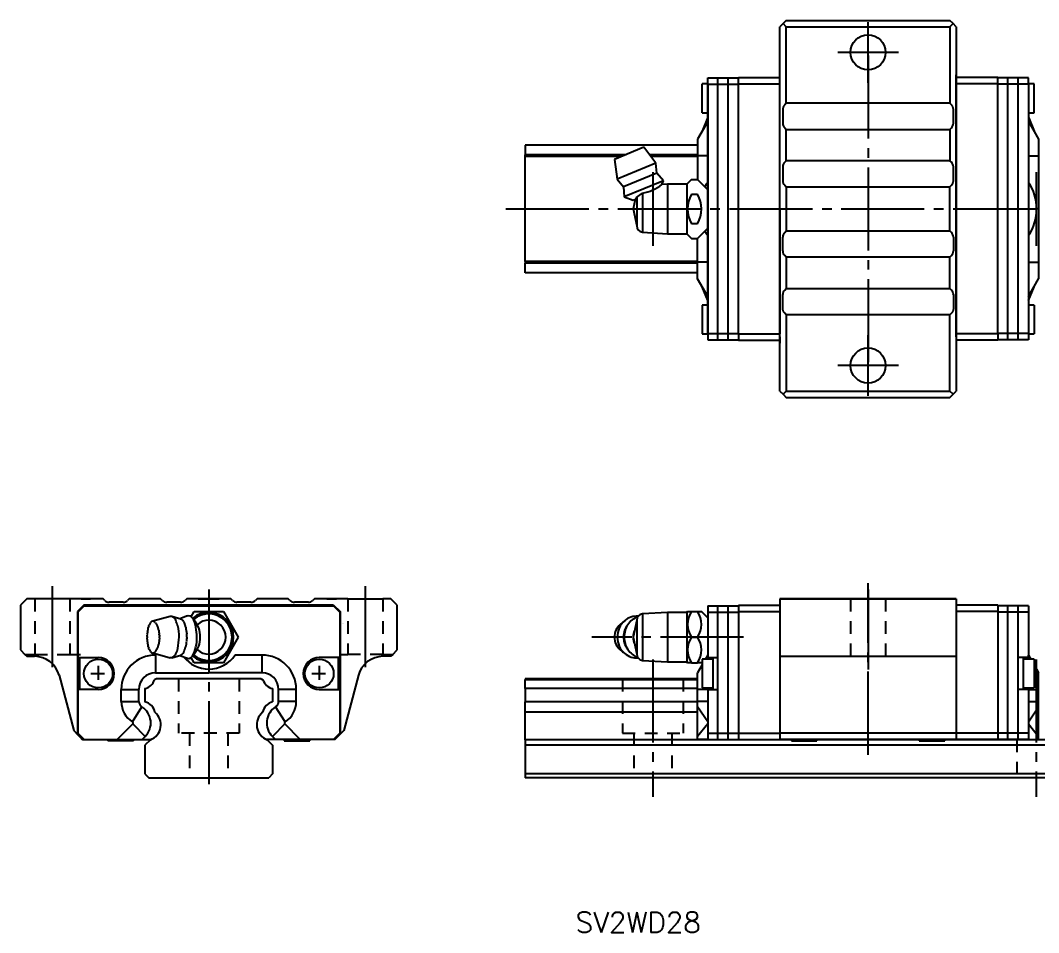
# Model space of a CAD drawing. Extents: x -31 to 271, y 684 to 827.
# Drawn here: x -31.3 to 128.1, y 684.3 to 827 of the extents above; entities that cross this region are included whole.
import ezdxf

# ---------------------------------------------------------------- set-up
doc = ezdxf.new("R2010")
doc.units = 0
doc.linetypes.add('CENTER', pattern=[17.5, 13, -1.5, 1.5, -1.5])
doc.linetypes.add('DASHED', pattern=[3.5, 2, -1.5])
doc.layers.get('0').update_dxf_attribs({"linetype": 'CONTINUOUS'})
doc.layers.add('CENTER', color=1, linetype='CENTER')
doc.styles.get("Standard").update_dxf_attribs({"font": 'txt.shx', "bigfont": '@extfont2.shx'})

msp = doc.modelspace()

# ---------------------------------------------------------------- linework, layer by layer
at = {"color": 7, "linetype": 'CONTINUOUS'}
for p, q in [((88.12, 826.52), (87.62, 826.02)), ((87.62, 769.02), (87.62, 826.02)), ((88.62, 827.02), (88.12, 826.52)), ((88.62, 826.02), (88.12, 826.52)), ((88.62, 827.02), (114.22, 827.02)), ((88.62, 814.07), (88.62, 826.02)), ((88.62, 826.02), (114.22, 826.02)), ((114.72, 826.52), (114.22, 827.02)), ((114.72, 826.52), (114.22, 826.02)), ((114.22, 826.02), (114.22, 814.07)), ((115.22, 826.02), (114.72, 826.52)), ((115.22, 826.02), (115.22, 769.02)), ((76.32, 818.02), (81.12, 818.02)), ((76.32, 817.02), (76.32, 818.02)), ((76.32, 817.02), (76.32, 818.02)), ((76.32, 818.02), (81.12, 818.02)), ((77.92, 777.02), (77.92, 818.02)), ((79.52, 777.02), (79.52, 818.02)), ((81.12, 818.07), (87.62, 818.07)), ((81.12, 817.07), (81.12, 818.07)), ((87.62, 817.52), (87.62, 818.52)), ((87.62, 817.07), (87.62, 818.12)), ((115.22, 817.52), (115.22, 818.52)), ((115.22, 818.12), (115.22, 817.07)), ((121.72, 818.07), (115.22, 818.07)), ((121.72, 817.07), (121.72, 818.07)), ((126.52, 818.02), (121.72, 818.02)), ((123.32, 777.02), (123.32, 818.02)), ((124.92, 777.02), (124.92, 818.02)), ((126.52, 817.02), (126.52, 818.02)), ((75.42, 812.57), (75.42, 817.07)), ((76.32, 817.07), (75.42, 817.07)), ((76.32, 797.52), (76.32, 817.02)), ((76.32, 817.02), (76.32, 797.52)), ((76.32, 817.02), (81.12, 817.02)), ((76.32, 817.02), (81.12, 817.02)), ((81.12, 777.97), (81.12, 817.07)), ((81.12, 817.07), (87.62, 817.07)), ((87.62, 777.52), (87.62, 817.52)), ((87.62, 797.52), (87.62, 817.07)), ((87.62, 797.52), (87.62, 817.07)), ((115.22, 777.52), (115.22, 817.52)), ((121.72, 817.07), (115.22, 817.07)), ((115.22, 797.52), (115.22, 817.07)), ((115.22, 817.07), (115.22, 797.52)), ((121.72, 777.97), (121.72, 817.07)), ((126.52, 817.02), (121.72, 817.02)), ((127.42, 817.07), (126.52, 817.07)), ((126.52, 817.02), (126.52, 778.02)), ((127.42, 812.57), (127.42, 817.07)), ((88.08, 813.21), (88.07, 813.16)), ((88.07, 813.16), (88.07, 813.11)), ((88.07, 813.11), (88.07, 810.94)), ((88.09, 813.31), (88.08, 813.26)), ((88.08, 813.26), (88.08, 813.21)), ((88.1, 813.35), (88.09, 813.31)), ((88.11, 813.4), (88.1, 813.35)), ((88.13, 813.45), (88.11, 813.4)), ((88.15, 813.49), (88.13, 813.45)), ((88.17, 813.54), (88.15, 813.49)), ((88.19, 813.58), (88.17, 813.54)), ((88.21, 813.62), (88.19, 813.58)), ((88.24, 813.67), (88.21, 813.62)), ((88.27, 813.71), (88.24, 813.67)), ((88.3, 813.74), (88.27, 813.71)), ((88.33, 813.78), (88.3, 813.74)), ((88.36, 813.82), (88.33, 813.78)), ((88.62, 814.07), (88.36, 813.82)), ((114.22, 814.07), (88.62, 814.07)), ((114.48, 813.82), (114.22, 814.07)), ((114.51, 813.78), (114.48, 813.82)), ((114.54, 813.74), (114.51, 813.78)), ((114.57, 813.71), (114.54, 813.74)), ((114.6, 813.67), (114.57, 813.71)), ((114.63, 813.62), (114.6, 813.67)), ((114.65, 813.58), (114.63, 813.62)), ((114.67, 813.54), (114.65, 813.58)), ((114.69, 813.49), (114.67, 813.54)), ((114.71, 813.45), (114.69, 813.49)), ((114.73, 813.4), (114.71, 813.45)), ((114.74, 813.35), (114.73, 813.4)), ((114.75, 813.31), (114.74, 813.35)), ((114.76, 813.26), (114.75, 813.31)), ((114.77, 813.21), (114.76, 813.26)), ((114.77, 813.16), (114.77, 813.21)), ((114.77, 813.11), (114.77, 813.16)), ((114.77, 810.94), (114.77, 813.11)), ((75.42, 812.57), (76.32, 812.57)), ((76.32, 811.86), (75.44, 809.7)), ((76.32, 811.86), (75.44, 809.7)), ((126.52, 812.57), (127.42, 812.57)), ((126.52, 811.86), (127.4, 809.7)), ((76.32, 811.22), (74.72, 808.45)), ((76.32, 811.22), (74.72, 808.45)), ((88.36, 810.23), (88.62, 809.97)), ((88.62, 809.97), (114.22, 809.97)), ((88.62, 805.07), (88.62, 809.97)), ((114.22, 809.97), (114.48, 810.23)), ((114.22, 809.97), (114.22, 805.07)), ((126.52, 811.22), (128.12, 808.45)), ((74.72, 808.45), (74.72, 805.85)), ((74.72, 808.45), (74.72, 802.12)), ((128.12, 808.45), (128.12, 786.59)), ((74.72, 807.52), (47.72, 807.52)), ((47.72, 807.52), (47.72, 806.01)), ((66.33, 807.17), (61.71, 805.25)), ((68.18, 804.69), (66.33, 807.17)), ((63.54, 806.01), (47.72, 806.01)), ((47.72, 805.72), (47.72, 806.01)), ((47.72, 789.32), (47.72, 805.72)), ((62.85, 805.72), (47.72, 805.72)), ((61.71, 805.25), (62.16, 802.19)), ((74.72, 806.01), (67.2, 806.01)), ((74.72, 805.72), (67.41, 805.72)), ((74.72, 805.85), (74.72, 802.12)), ((76.32, 805.85), (74.72, 805.85)), ((76.32, 805.85), (74.72, 805.85)), ((88.62, 805.07), (88.36, 804.82)), ((114.22, 805.07), (88.62, 805.07)), ((114.48, 804.82), (114.22, 805.07)), ((126.52, 805.85), (128.12, 805.85)), ((68.18, 804.69), (62.16, 802.19)), ((68.36, 803.14), (68.18, 804.69)), ((88.07, 804.11), (88.07, 801.94)), ((114.77, 801.94), (114.77, 804.11)), ((62.16, 802.19), (63.13, 800.97)), ((68.36, 803.14), (63.13, 800.97)), ((69.41, 801.94), (63.23, 799.39)), ((69.41, 801.94), (68.36, 803.14)), ((69.13, 801.35), (69.41, 801.94)), ((73.76, 802.14), (73.02, 801.4)), ((73.76, 802.14), (74.7, 802.14)), ((76.32, 800.52), (74.7, 802.14)), ((63.13, 800.97), (63.23, 799.39)), ((70.02, 801.4), (69.13, 801.35)), ((69.13, 801.35), (69.13, 801.35)), ((69.13, 801.35), (69.13, 801.35)), ((70.02, 801.4), (70.02, 793.65)), ((73.02, 801.4), (70.02, 801.4)), ((73.02, 801.4), (73.02, 793.65)), ((88.36, 801.23), (88.62, 800.97)), ((88.62, 800.97), (114.22, 800.97)), ((88.62, 800.97), (88.62, 794.07)), ((114.22, 800.97), (114.48, 801.23)), ((114.22, 794.07), (114.22, 800.97)), ((63.23, 799.39), (64.62, 798.88)), ((64.62, 798.88), (65.1, 799.08)), ((64.96, 799.02), (64.62, 797.52)), ((65.1, 799.08), (65.22, 799.34)), ((65.22, 799.34), (66.1, 799.98)), ((65.22, 799.34), (65.22, 794.87)), ((66.1, 799.98), (66.1, 793.88)), ((73.76, 799.83), (74.7, 799.83)), ((88.62, 799.17), (88.62, 795.87)), ((114.22, 795.87), (114.22, 799.17)), ((64.62, 797.52), (65.22, 794.87)), ((76.32, 778.02), (76.32, 797.52)), ((76.32, 797.52), (76.32, 778.02)), ((76.32, 797.52), (76.32, 778.02)), ((87.62, 797.52), (87.62, 777.97)), ((87.62, 777.97), (87.62, 797.52)), ((115.22, 797.52), (115.22, 777.97)), ((115.22, 797.52), (115.22, 777.97)), ((128.12, 797.52), (127.79, 797.52)), ((73.76, 795.22), (74.7, 795.22)), ((74.7, 792.91), (76.32, 794.52)), ((88.36, 793.82), (88.62, 794.07)), ((88.62, 794.07), (114.22, 794.07)), ((114.22, 794.07), (114.48, 793.82)), ((66.1, 793.88), (70.02, 793.65)), ((70.02, 793.65), (73.02, 793.65)), ((73.02, 793.65), (73.76, 792.91)), ((73.76, 792.91), (74.7, 792.91)), ((74.72, 789.19), (74.72, 792.92)), ((74.72, 789.19), (74.72, 792.92)), ((74.72, 786.59), (74.72, 792.92)), ((88.07, 790.94), (88.07, 793.11)), ((114.77, 793.11), (114.77, 790.94)), ((74.72, 789.32), (47.72, 789.32)), ((47.72, 789.32), (47.72, 789.04)), ((74.72, 786.59), (74.72, 789.19)), ((76.32, 789.19), (74.72, 789.19)), ((74.72, 786.59), (74.72, 789.19)), ((76.32, 789.19), (74.72, 789.19)), ((76.32, 789.19), (74.72, 789.19)), ((88.62, 789.97), (88.36, 790.23)), ((114.22, 789.97), (88.62, 789.97)), ((88.62, 789.97), (88.62, 785.07)), ((114.48, 790.23), (114.22, 789.97)), ((114.22, 785.07), (114.22, 789.97)), ((126.52, 789.19), (128.12, 789.19)), ((74.72, 789.04), (47.72, 789.04)), ((47.72, 787.52), (47.72, 789.04)), ((74.72, 787.52), (47.72, 787.52)), ((76.32, 783.82), (74.72, 786.59)), ((76.32, 783.82), (74.72, 786.59)), ((76.32, 783.82), (74.72, 786.59)), ((126.52, 783.82), (128.12, 786.59)), ((76.32, 783.19), (75.44, 785.35)), ((76.32, 783.19), (75.44, 785.35)), ((76.32, 783.19), (75.44, 785.35)), ((88.36, 784.82), (88.62, 785.07)), ((88.62, 785.07), (114.22, 785.07)), ((114.22, 785.07), (114.48, 784.82)), ((126.52, 783.19), (127.4, 785.35)), ((88.07, 781.94), (88.07, 784.11)), ((114.77, 784.11), (114.77, 781.94)), ((76.32, 782.47), (75.42, 782.47)), ((75.42, 782.47), (75.42, 777.97)), ((88.07, 781.89), (88.07, 781.94)), ((88.08, 781.84), (88.07, 781.89)), ((88.08, 781.79), (88.08, 781.84)), ((88.09, 781.74), (88.08, 781.79)), ((88.1, 781.7), (88.09, 781.74)), ((88.11, 781.65), (88.1, 781.7)), ((88.13, 781.6), (88.11, 781.65)), ((88.15, 781.56), (88.13, 781.6)), ((88.17, 781.51), (88.15, 781.56)), ((88.19, 781.47), (88.17, 781.51)), ((88.21, 781.42), (88.19, 781.47)), ((88.24, 781.38), (88.21, 781.42)), ((88.27, 781.34), (88.24, 781.38)), ((88.3, 781.3), (88.27, 781.34)), ((88.33, 781.27), (88.3, 781.3)), ((88.36, 781.23), (88.33, 781.27)), ((88.62, 780.97), (88.36, 781.23)), ((114.48, 781.23), (114.22, 780.97)), ((114.51, 781.27), (114.48, 781.23)), ((114.54, 781.3), (114.51, 781.27)), ((114.57, 781.34), (114.54, 781.3)), ((114.6, 781.38), (114.57, 781.34)), ((114.63, 781.42), (114.6, 781.38)), ((114.65, 781.47), (114.63, 781.42)), ((114.67, 781.51), (114.65, 781.47)), ((114.69, 781.56), (114.67, 781.51)), ((114.71, 781.6), (114.69, 781.56)), ((114.73, 781.65), (114.71, 781.6)), ((114.74, 781.7), (114.73, 781.65)), ((114.75, 781.74), (114.74, 781.7)), ((114.76, 781.79), (114.75, 781.74)), ((114.77, 781.84), (114.76, 781.79)), ((114.77, 781.94), (114.77, 781.89)), ((114.77, 781.89), (114.77, 781.84)), ((127.42, 782.47), (126.52, 782.47)), ((127.42, 782.47), (127.42, 777.97)), ((114.22, 780.97), (88.62, 780.97)), ((88.62, 780.97), (88.62, 769.02)), ((114.22, 769.02), (114.22, 780.97)), ((75.42, 777.97), (76.32, 777.97)), ((76.32, 778.02), (76.32, 777.02)), ((76.32, 778.02), (76.32, 777.02)), ((76.32, 778.02), (76.32, 777.02)), ((76.32, 778.02), (81.12, 778.02)), ((76.32, 778.02), (81.12, 778.02)), ((76.32, 778.02), (81.12, 778.02)), ((81.12, 777.97), (87.62, 777.97)), ((81.12, 777.97), (81.12, 776.97)), ((87.62, 776.92), (87.62, 777.97)), ((121.72, 777.97), (115.22, 777.97)), ((115.22, 777.97), (115.22, 776.92)), ((126.52, 778.02), (121.72, 778.02)), ((121.72, 777.97), (121.72, 776.97)), ((126.52, 778.02), (126.52, 777.02)), ((126.52, 777.97), (127.42, 777.97)), ((76.32, 777.02), (81.12, 777.02)), ((76.32, 777.02), (81.12, 777.02)), ((76.32, 777.02), (81.12, 777.02)), ((81.12, 776.97), (87.62, 776.97)), ((87.62, 777.52), (87.62, 776.52)), ((115.22, 777.52), (115.22, 776.52)), ((121.72, 776.97), (115.22, 776.97)), ((126.52, 777.02), (121.72, 777.02)), ((87.62, 769.02), (88.12, 768.52)), ((88.62, 769.02), (88.12, 768.52)), ((88.12, 768.52), (88.62, 768.02)), ((88.62, 769.02), (114.22, 769.02)), ((114.72, 768.52), (114.22, 769.02)), ((114.22, 768.02), (114.72, 768.52)), ((114.72, 768.52), (115.22, 769.02)), ((88.62, 768.02), (114.22, 768.02)), ((-30.3, 736.52), (-31.3, 735.52)), ((-29.05, 736.52), (-30.3, 736.52)), ((-23.55, 736.52), (-29.05, 736.52)), ((-18.35, 736.52), (-23.55, 736.52)), ((-21.8, 736.52), (-20.3, 736.52)), ((-18.09, 736.27), (-18.35, 736.52)), ((-14.25, 736.52), (-14.51, 736.27)), ((-9.35, 736.52), (-14.25, 736.52)), ((-9.09, 736.27), (-9.35, 736.52)), ((-5.25, 736.52), (-5.51, 736.27)), ((1.65, 736.52), (-5.25, 736.52)), ((-0.15, 736.52), (-3.45, 736.52)), ((-3.45, 736.52), (-0.15, 736.52)), ((1.91, 736.27), (1.65, 736.52)), ((5.75, 736.52), (5.49, 736.27)), ((10.65, 736.52), (5.75, 736.52)), ((10.91, 736.27), (10.65, 736.52)), ((14.75, 736.52), (14.49, 736.27)), ((19.95, 736.52), (14.75, 736.52)), ((16.7, 736.52), (18.2, 736.52)), ((19.95, 736.52), (25.45, 736.52)), ((26.7, 736.52), (25.45, 736.52)), ((27.7, 735.52), (26.7, 736.52)), ((115.22, 736.52), (87.62, 736.52)), ((87.62, 736.52), (87.62, 735.52)), ((87.62, 736.52), (115.22, 736.52)), ((115.22, 736.52), (115.22, 735.52)), ((-31.3, 735.52), (-31.3, 728.52)), ((-21.35, 735.52), (-22.35, 734.52)), ((-21.3, 735.42), (-22.3, 734.42)), ((-21.3, 735.42), (-22.3, 734.42)), ((17.75, 735.52), (-21.35, 735.52)), ((-21.3, 735.42), (-1.8, 735.42)), ((-1.8, 735.42), (-21.3, 735.42)), ((-15.21, 735.97), (-17.39, 735.97)), ((-6.21, 735.97), (-8.39, 735.97)), ((-1.8, 735.42), (17.7, 735.42)), ((-1.8, 735.42), (17.7, 735.42)), ((17.7, 735.42), (-1.8, 735.42)), ((4.79, 735.97), (2.61, 735.97)), ((13.79, 735.97), (11.61, 735.97)), ((17.7, 735.42), (18.7, 734.42)), ((17.7, 735.42), (18.7, 734.42)), ((17.7, 735.42), (18.7, 734.42)), ((17.75, 735.52), (18.75, 734.52)), ((27.7, 728.52), (27.7, 735.52)), ((76.32, 735.42), (76.32, 734.42)), ((76.32, 735.42), (81.12, 735.42)), ((76.32, 735.42), (76.32, 734.42)), ((76.32, 735.42), (81.12, 735.42)), ((76.32, 735.42), (76.32, 734.42)), ((76.32, 735.42), (81.12, 735.42)), ((77.92, 714.52), (77.92, 735.42)), ((79.52, 714.52), (79.52, 735.42)), ((81.12, 735.52), (87.62, 735.52)), ((81.12, 735.52), (81.12, 734.52)), ((87.62, 735.52), (87.62, 729.02)), ((121.72, 735.52), (115.22, 735.52)), ((115.22, 735.52), (115.22, 729.02)), ((121.72, 735.52), (121.72, 734.52)), ((126.52, 735.42), (121.72, 735.42)), ((123.32, 714.52), (123.32, 735.42)), ((124.92, 714.52), (124.92, 735.42)), ((126.52, 735.42), (126.52, 734.42)), ((-22.35, 734.52), (-22.35, 715.52)), ((-22.3, 734.42), (-22.3, 727.32)), ((-22.3, 734.42), (-22.3, 727.32)), ((-7.84, 733.77), (-10.58, 733.01)), ((-7.57, 733.76), (-7.84, 733.77)), ((-6.2, 733.34), (-7.57, 733.76)), ((-5.12, 733.83), (-6.34, 733.38)), ((-4.57, 733.72), (-4.11, 734.52)), ((-3.94, 732.95), (-4.36, 733.5)), ((-4.11, 734.52), (0.51, 734.52)), ((0.51, 734.52), (2.82, 730.52)), ((18.7, 734.42), (18.7, 727.32)), ((18.7, 734.42), (18.7, 727.32)), ((18.7, 734.42), (18.7, 727.32)), ((18.75, 734.52), (18.75, 715.52)), ((70.02, 734.4), (66.1, 734.17)), ((66.1, 734.17), (66.1, 726.88)), ((73.02, 734.4), (70.02, 734.4)), ((70.02, 734.4), (70.02, 726.65)), ((73.15, 734.52), (73.02, 734.4)), ((73.02, 734.4), (73.02, 726.65)), ((73.15, 734.52), (73.76, 734.52)), ((73.76, 734.52), (74.7, 734.52)), ((74.7, 734.52), (75.32, 734.52)), ((76.32, 733.52), (75.32, 734.52)), ((76.32, 734.42), (81.12, 734.42)), ((76.32, 734.42), (76.32, 727.32)), ((76.32, 734.42), (76.32, 727.32)), ((76.32, 734.42), (81.12, 734.42)), ((76.32, 734.42), (76.32, 727.32)), ((76.32, 734.42), (81.12, 734.42)), ((81.12, 734.52), (87.62, 734.52)), ((81.12, 734.52), (81.12, 715.52)), ((121.72, 734.52), (115.22, 734.52)), ((121.72, 734.52), (121.72, 715.52)), ((126.52, 734.42), (121.72, 734.42)), ((126.52, 734.42), (126.52, 727.32)), ((-3.61, 732.46), (-3.94, 732.95)), ((-3.35, 731.96), (-3.61, 732.46)), ((63.33, 733.1), (62.61, 732.5)), ((65.22, 733.17), (64.62, 730.52)), ((65.22, 733.17), (65.22, 727.87)), ((2.82, 730.52), (0.51, 726.52)), ((64.62, 730.52), (65.22, 727.87)), ((73.76, 730.52), (74.7, 730.52)), ((-3.94, 728.1), (-3.61, 728.59)), ((-3.61, 728.59), (-3.35, 729.09)), ((87.62, 729.02), (87.62, 715.52)), ((115.22, 729.02), (115.22, 715.52)), ((-31.3, 728.52), (-30.6, 727.82)), ((-30.6, 727.82), (-30.3, 727.52)), ((-30.6, 727.82), (-29.05, 727.82)), ((-30.3, 727.52), (-29.1, 727.52)), ((-23.55, 727.82), (-21.9, 727.82)), ((-22.3, 727.32), (-19.1, 727.32)), ((-22.3, 727.32), (-19.1, 727.32)), ((-22.05, 727.32), (-22.05, 722.32)), ((-22.05, 727.32), (-22.05, 722.32)), ((-10.58, 728.04), (-7.84, 727.28)), ((-10.13, 727.72), (-10.13, 724.95)), ((-10.13, 727.72), (-10.13, 724.95)), ((-7.57, 727.29), (-7.84, 727.28)), ((-7.57, 727.29), (-6.2, 727.71)), ((-6.34, 727.67), (-5.12, 727.22)), ((-4.11, 726.52), (-4.57, 727.33)), ((-4.36, 727.54), (-3.94, 728.1)), ((6.53, 727.72), (2.34, 727.72)), ((6.53, 727.72), (2.34, 727.72)), ((6.53, 727.72), (2.34, 727.72)), ((6.53, 727.72), (6.53, 724.95)), ((6.53, 727.72), (6.53, 724.95)), ((6.53, 727.72), (6.53, 724.95)), ((18.7, 727.32), (15.5, 727.32)), ((18.7, 727.32), (15.5, 727.32)), ((18.7, 727.32), (15.5, 727.32)), ((18.45, 727.32), (18.45, 722.32)), ((18.45, 727.32), (18.45, 722.32)), ((18.75, 727.82), (19.95, 727.82)), ((25.45, 727.82), (27, 727.82)), ((26.7, 727.52), (25.5, 727.52)), ((27, 727.82), (26.7, 727.52)), ((27, 727.82), (27.7, 728.52)), ((75.42, 727.07), (75.42, 722.57)), ((77.12, 727.07), (75.42, 727.07)), ((75.87, 727.07), (76.05, 727.25)), ((76.32, 727.72), (75.95, 727.07)), ((76.32, 727.72), (75.95, 727.07)), ((76.32, 727.72), (75.95, 727.07)), ((76.32, 727.07), (76.32, 727.32)), ((76.32, 727.32), (77.92, 727.32)), ((76.32, 727.07), (76.32, 727.32)), ((76.32, 727.32), (77.92, 727.32)), ((76.32, 727.07), (76.32, 727.32)), ((76.32, 727.32), (77.92, 727.32)), ((77.12, 727.32), (77.12, 722.32)), ((77.12, 727.32), (77.12, 722.32)), ((87.62, 727.52), (115.22, 727.52)), ((126.52, 727.32), (124.92, 727.32)), ((125.72, 727.32), (125.72, 722.32)), ((127.42, 727.07), (125.72, 727.07)), ((126.52, 727.72), (126.9, 727.07)), ((126.52, 727.07), (126.52, 727.32)), ((127.42, 727.07), (127.42, 722.57)), ((-19.1, 726.02), (-19.1, 723.82)), ((0.51, 726.52), (-4.11, 726.52)), ((15.5, 726.02), (15.5, 723.82)), ((66.1, 726.88), (70.02, 726.65)), ((70.02, 726.65), (73.02, 726.65)), ((73.02, 726.65), (73.15, 726.52)), ((73.76, 726.52), (73.15, 726.52)), ((73.76, 726.52), (74.7, 726.52)), ((75.32, 726.52), (74.7, 726.52)), ((75.42, 726.17), (74.72, 724.95)), ((75.42, 726.17), (74.72, 724.95)), ((75.42, 726.17), (74.72, 724.95)), ((75.32, 726.52), (75.42, 726.62)), ((127.42, 726.17), (128.12, 724.95)), ((-25.24, 724.56), (-22.92, 715.89)), ((-20.25, 724.82), (-18.15, 724.82)), ((-10, 724.02), (-10.28, 723.86)), ((-10.13, 724.95), (-1.8, 724.95)), ((-10.13, 724.95), (-1.8, 724.95)), ((6.4, 724.02), (-10, 724.02)), ((6.53, 724.95), (-1.8, 724.95)), ((6.53, 724.95), (-1.8, 724.95)), ((6.53, 724.95), (-1.8, 724.95)), ((6.4, 724.02), (6.68, 723.86)), ((14.35, 724.82), (16.45, 724.82)), ((21.64, 724.56), (19.32, 715.89)), ((74.72, 724.02), (47.72, 724.02)), ((47.72, 724.02), (47.72, 723.86)), ((74.72, 723.86), (47.72, 723.86)), ((47.72, 722.46), (47.72, 723.86)), ((74.72, 722.35), (74.72, 724.95)), ((74.72, 722.35), (74.72, 724.95)), ((74.72, 722.35), (74.72, 724.95)), ((128.12, 722.35), (128.12, 724.95)), ((-22.3, 722.32), (-22.3, 715.52)), ((-22.3, 722.32), (-22.3, 715.52)), ((-19.1, 722.32), (-22.3, 722.32)), ((-19.1, 722.32), (-22.3, 722.32)), ((-15.5, 722.35), (-12.73, 722.35)), ((-15.5, 722.35), (-12.73, 722.35)), ((-15.5, 720.44), (-15.5, 722.35)), ((-15.5, 720.44), (-15.5, 722.35)), ((-12.73, 720.44), (-12.73, 722.35)), ((-12.73, 720.44), (-12.73, 722.35)), ((-11.8, 722.46), (-11.8, 720.39)), ((8.2, 722.46), (8.2, 720.39)), ((11.9, 722.35), (9.13, 722.35)), ((11.9, 722.35), (9.13, 722.35)), ((11.9, 722.35), (9.13, 722.35)), ((9.13, 720.44), (9.13, 722.35)), ((9.13, 720.44), (9.13, 722.35)), ((9.13, 720.44), (9.13, 722.35)), ((11.9, 720.44), (11.9, 722.35)), ((11.9, 720.44), (11.9, 722.35)), ((11.9, 720.44), (11.9, 722.35)), ((15.5, 722.32), (18.7, 722.32)), ((15.5, 722.32), (18.7, 722.32)), ((15.5, 722.32), (18.7, 722.32)), ((18.7, 722.32), (18.7, 715.52)), ((18.7, 722.32), (18.7, 715.52)), ((18.7, 722.32), (18.7, 715.52)), ((74.72, 722.46), (47.72, 722.46)), ((47.72, 722.46), (47.72, 720.39)), ((74.72, 720.44), (74.72, 722.35)), ((76.32, 722.35), (74.72, 722.35)), ((74.72, 720.44), (74.72, 722.35)), ((76.32, 722.35), (74.72, 722.35)), ((74.72, 720.44), (74.72, 722.35)), ((76.32, 722.35), (74.72, 722.35)), ((75.42, 722.57), (77.12, 722.57)), ((76.32, 722.32), (76.32, 722.57)), ((76.32, 722.32), (76.32, 722.57)), ((76.32, 722.32), (76.32, 722.57)), ((76.32, 722.32), (76.32, 715.52)), ((76.32, 722.32), (77.92, 722.32)), ((76.32, 722.32), (76.32, 715.52)), ((76.32, 722.32), (77.92, 722.32)), ((76.32, 722.32), (77.92, 722.32)), ((76.32, 722.32), (76.32, 715.52)), ((126.52, 722.32), (124.92, 722.32)), ((125.72, 722.57), (127.42, 722.57)), ((126.52, 722.32), (126.52, 722.57)), ((126.52, 722.35), (128.12, 722.35)), ((126.52, 722.32), (126.52, 715.52)), ((128.12, 720.44), (128.12, 722.35)), ((-15.5, 720.44), (-12.73, 720.44)), ((-15.5, 720.44), (-12.73, 720.44)), ((-13.75, 717.26), (-12.26, 719.6)), ((-13.75, 717.26), (-12.26, 719.6)), ((10.15, 717.26), (8.67, 719.6)), ((10.15, 717.26), (8.67, 719.6)), ((10.15, 717.26), (8.67, 719.6)), ((11.9, 720.44), (9.13, 720.44)), ((11.9, 720.44), (9.13, 720.44)), ((11.9, 720.44), (9.13, 720.44)), ((74.72, 720.39), (47.72, 720.39)), ((47.72, 718.77), (47.72, 720.39)), ((76.32, 720.44), (74.72, 720.44)), ((74.72, 719.6), (74.72, 720.44)), ((76.32, 720.44), (74.72, 720.44)), ((74.72, 719.6), (74.72, 720.44)), ((76.32, 720.44), (74.72, 720.44)), ((74.72, 719.6), (74.72, 720.44)), ((74.72, 714.99), (74.72, 719.6)), ((76.32, 717.26), (74.72, 719.6)), ((74.72, 714.99), (74.72, 719.6)), ((76.32, 717.26), (74.72, 719.6)), ((74.72, 714.99), (74.72, 719.6)), ((76.32, 717.26), (74.72, 719.6)), ((126.52, 720.44), (128.12, 720.44)), ((126.52, 717.26), (128.12, 719.6)), ((128.12, 719.6), (128.12, 720.44)), ((128.12, 714.99), (128.12, 719.6)), ((74.72, 718.77), (47.72, 718.77)), ((47.72, 714.47), (47.72, 718.77)), ((-22.92, 715.89), (-21.9, 714.87)), ((-16.13, 714.52), (-13.71, 716.95)), ((-16.13, 714.52), (-13.71, 716.95)), ((-13.71, 716.95), (-11.75, 714.99)), ((-13.71, 716.95), (-11.75, 714.99)), ((10.11, 716.95), (8.15, 714.99)), ((10.11, 716.95), (8.15, 714.99)), ((10.11, 716.95), (8.15, 714.99)), ((12.53, 714.52), (10.11, 716.95)), ((12.53, 714.52), (10.11, 716.95)), ((12.53, 714.52), (10.11, 716.95)), ((19.32, 715.89), (18.3, 714.87)), ((76.32, 716.95), (74.72, 714.99)), ((76.32, 716.95), (74.72, 714.99)), ((76.32, 716.95), (74.72, 714.99)), ((126.52, 716.95), (128.12, 714.99)), ((-22.55, 715.52), (-21.55, 714.52)), ((-21.55, 714.52), (-22.55, 715.52)), ((-22.35, 715.52), (-21.35, 714.52)), ((-22.3, 715.52), (-21.3, 714.52)), ((-22.3, 715.52), (-21.3, 714.52)), ((-21.9, 714.87), (-21.55, 714.52)), ((-21.55, 714.52), (-21.35, 714.52)), ((-21.35, 714.52), (-21.3, 714.52)), ((-21.3, 714.52), (-16.13, 714.52)), ((-21.3, 714.52), (-16.13, 714.52)), ((-17.6, 714.52), (-17.6, 714.32)), ((-13.6, 714.32), (-17.6, 714.32)), ((-16.13, 714.52), (-12.21, 714.52)), ((-16.13, 714.52), (-12.21, 714.52)), ((-13.6, 714.32), (-13.6, 714.52)), ((-12.21, 714.52), (-11.75, 714.99)), ((-12.21, 714.52), (-11.75, 714.99)), ((-12.21, 714.52), (-10.82, 714.52)), ((-12.21, 714.52), (-10.82, 714.52)), ((-10.95, 714.47), (-11.8, 713.62)), ((8.62, 714.52), (7.22, 714.52)), ((8.62, 714.52), (7.22, 714.52)), ((8.62, 714.52), (7.22, 714.52)), ((7.35, 714.47), (8.2, 713.62)), ((8.62, 714.52), (8.15, 714.99)), ((8.62, 714.52), (8.15, 714.99)), ((8.62, 714.52), (8.15, 714.99)), ((12.53, 714.52), (8.62, 714.52)), ((12.53, 714.52), (8.62, 714.52)), ((12.53, 714.52), (8.62, 714.52)), ((10, 714.52), (10, 714.32)), ((10, 714.32), (14, 714.32)), ((17.7, 714.52), (12.53, 714.52)), ((17.7, 714.52), (12.53, 714.52)), ((17.7, 714.52), (12.53, 714.52)), ((14, 714.32), (14, 714.52)), ((18.7, 715.52), (17.7, 714.52)), ((18.7, 715.52), (17.7, 714.52)), ((18.7, 715.52), (17.7, 714.52)), ((17.75, 714.52), (17.7, 714.52)), ((18.75, 715.52), (17.75, 714.52)), ((17.95, 714.52), (17.75, 714.52)), ((18.95, 715.52), (17.95, 714.52)), ((18.95, 715.52), (17.95, 714.52)), ((17.95, 714.52), (18.3, 714.87)), ((267.72, 714.47), (47.72, 714.47)), ((47.72, 714.47), (47.72, 713.62)), ((89.42, 714.47), (73.42, 714.47)), ((74.72, 714.52), (74.72, 714.99)), ((74.72, 714.52), (74.72, 714.99)), ((74.72, 714.52), (74.72, 714.99)), ((76.32, 714.52), (74.72, 714.52)), ((76.32, 714.52), (74.72, 714.52)), ((76.32, 714.52), (74.72, 714.52)), ((76.32, 715.52), (76.32, 714.52)), ((76.32, 715.52), (81.12, 715.52)), ((76.32, 715.52), (76.32, 714.52)), ((76.32, 715.52), (81.12, 715.52)), ((76.32, 715.52), (81.12, 715.52)), ((76.32, 715.52), (76.32, 714.52)), ((76.32, 714.52), (81.12, 714.52)), ((76.32, 714.52), (81.12, 714.52)), ((76.32, 714.52), (81.12, 714.52)), ((81.12, 715.52), (87.62, 715.52)), ((81.12, 715.52), (81.12, 714.52)), ((81.12, 714.52), (87.62, 714.52)), ((115.22, 715.52), (87.62, 715.52)), ((87.62, 715.52), (87.62, 714.52)), ((115.22, 714.52), (87.62, 714.52)), ((89.42, 714.52), (89.42, 714.32)), ((89.42, 714.32), (93.42, 714.32)), ((93.42, 714.32), (93.42, 714.52)), ((109.42, 714.47), (93.42, 714.47)), ((109.42, 714.52), (109.42, 714.32)), ((109.42, 714.32), (113.42, 714.32)), ((113.42, 714.32), (113.42, 714.52)), ((121.72, 715.52), (115.22, 715.52)), ((115.22, 715.52), (115.22, 714.52)), ((121.72, 714.52), (115.22, 714.52)), ((126.52, 715.52), (121.72, 715.52)), ((121.72, 715.52), (121.72, 714.52)), ((126.52, 714.52), (121.72, 714.52)), ((126.52, 715.52), (126.52, 714.52)), ((126.52, 714.52), (128.12, 714.52)), ((128.12, 714.52), (128.12, 714.99)), ((-11.8, 713.62), (-11.8, 709.12)), ((8.2, 713.62), (8.2, 709.12)), ((267.72, 713.62), (47.72, 713.62)), ((47.72, 713.62), (47.72, 709.12)), ((-11.8, 709.12), (-11.2, 708.52)), ((-11.2, 708.52), (7.6, 708.52)), ((8.2, 709.12), (7.6, 708.52)), ((267.72, 709.12), (47.72, 709.12)), ((47.72, 709.12), (47.72, 708.52)), ((267.72, 708.52), (47.72, 708.52))]:
    msp.add_line(p, q, dxfattribs=at)
at = {"color": 3, "linetype": 'DASHED'}
for p, q in [((-29.05, 736.52), (-29.05, 727.82)), ((-23.55, 736.52), (-23.55, 727.82)), ((19.95, 736.52), (19.95, 727.82)), ((25.45, 736.52), (25.45, 727.82)), ((98.67, 736.52), (98.67, 727.52)), ((104.17, 736.52), (104.17, 727.52)), ((-29.05, 727.82), (-23.55, 727.82)), ((25.45, 727.82), (19.95, 727.82)), ((-6.55, 724.02), (-6.55, 715.52)), ((2.95, 724.02), (2.95, 715.52)), ((62.97, 724.02), (62.97, 715.52)), ((72.47, 724.02), (72.47, 715.52)), ((2.95, 715.52), (-6.55, 715.52)), ((-4.8, 715.52), (-4.8, 708.52)), ((1.2, 715.52), (1.2, 708.52)), ((62.97, 715.52), (72.47, 715.52)), ((64.72, 715.52), (64.72, 708.52)), ((70.72, 715.52), (70.72, 708.52)), ((124.72, 714.52), (124.72, 708.52))]:
    msp.add_line(p, q, dxfattribs=at)
at = {"color": 7, "linetype": 'CONTINUOUS'}
for centre, radius in [((101.42, 822.02), 2.75), ((101.42, 773.02), 2.75), ((-19.1, 724.82), 2.25), ((15.5, 724.82), 2.25)]:
    msp.add_circle(centre, radius, dxfattribs=at)
for centre, radius, start, end in [((89.07, 810.94), 1, 180, 225), ((113.77, 810.94), 1, 315, 0), ((89.07, 804.11), 1, 135, 180), ((113.77, 804.11), 1, 0, 45), ((89.07, 801.94), 1, 180, 225), ((113.77, 801.94), 1, 315, 0), ((64.71, 807.08), 7.24, 281.1312, 307.648), ((79.46, 799.01), 4.11, 139.8147, 151.2732), ((79.46, 799.01), 4.11, 139.8147, 151.2732), ((121.12, 797.75), 6.67, 358.1073, 36.0009), ((77.77, 797.52), 4.62, 150.0092, 209.9908), ((70.7, 797.52), 4.62, 330.0001, 29.9999), ((121.12, 797.3), 6.67, 323.9991, 1.8927), ((66.22, 794.87), 1, 180, 263.2229), ((79.46, 796.04), 4.11, 208.7268, 220.1853), ((79.46, 796.04), 4.11, 208.7268, 220.1853), ((79.46, 796.04), 4.11, 208.7268, 220.1853), ((89.07, 793.11), 1, 135, 180), ((113.77, 793.11), 1, 0, 45), ((89.07, 790.94), 1, 180, 225), ((113.77, 790.94), 1, 315, 0), ((89.07, 784.11), 1, 135, 180), ((113.77, 784.11), 1, 0, 45), ((-17.39, 736.97), 1, 225, 270), ((-15.21, 736.97), 1, 270, 315), ((-8.39, 736.97), 1, 225, 270), ((-6.21, 736.97), 1, 270, 315), ((2.61, 736.97), 1, 225, 270), ((4.79, 736.97), 1, 270, 315), ((11.61, 736.97), 1, 225, 270), ((13.79, 736.97), 1, 270, 315), ((-7.98, 732.77), 1.08, 21.0278, 67.2834), ((-6.79, 732.08), 1.39, 55.0676, 65.0564), ((-4.94, 733.35), 0.511, 60.8171, 110.5992), ((-5.17, 732.94), 0.984, 34.9878, 60.8171), ((-7.01, 731.66), 3.23, 7.3525, 34.9878), ((-1.8, 730.52), 3.88, 229.2393, 130.7607), ((-1.8, 730.52), 3.64, 229.0058, 130.9942), ((65.18, 730.93), 2.86, 85.1547, 130.7852), ((66.42, 730.77), 3.11, 109.6894, 146.9357), ((66.22, 733.17), 1, 96.7771, 180), ((76.69, 732.52), 3.54, 145.6279, 214.3721), ((71.78, 732.52), 3.54, 325.6279, 34.3721), ((-9.69, 731.4), 1.68, 165.9229, 172.8665), ((-16.85, 733.2), 5.71, 345.9229, 347.9835), ((-9.79, 731.7), 1.51, 160.0922, 167.9835), ((-33.06, 740.12), 23.24, 340.0922, 340.6158), ((-10.03, 732.02), 1.18, 149.9462, 160.6158), ((-8.96, 731.4), 2.41, 144.2871, 149.9462), ((-10.52, 732.53), 0.49, 97.1639, 144.2871), ((-10.63, 732.38), 0.628, 42.7713, 85.8209), ((-11.46, 731.62), 1.76, 34.4113, 42.7713), ((-11.14, 731.83), 1.37, 24.8028, 34.4113), ((-15.46, 729.84), 6.13, 22.7591, 24.8028), ((-11.5, 731.5), 1.84, 16.1339, 22.7591), ((-43.16, 722.34), 34.79, 15.7913, 16.1339), ((-11.72, 731.23), 2.12, 10.2366, 15.7913), ((-27.54, 725.25), 22.03, 18.6519, 21.0278), ((-10.65, 730.95), 4.21, 354.2322, 18.6519), ((-6.36, 732.69), 0.646, 25.4744, 55.0676), ((14.66, 742.7), 22.64, 205.4744, 206.7542), ((-6.8, 731.89), 1.4, 7.3483, 26.7542), ((19.64, 735.29), 25.26, 187.3483, 189.748), ((-25.85, 729.22), 22.23, 3.3561, 7.3525), ((-1.8, 730.52), 2.65, 226.8285, 133.1715), ((-8.46, 730.52), 5.31, 344.3386, 15.6614), ((18.7, 733.3), 0.8, 307.9799, 308.6821), ((27.2, 733.05), 0.8, 307.9799, 308.6822), ((64.17, 730.64), 2.43, 129.9202, 156.3696), ((65.61, 730.54), 3.45, 155.8923, 180.1998), ((65.46, 730.6), 3.29, 130.7852, 155.8923), ((66.26, 730.51), 3.14, 141.4466, 179.7942), ((66.83, 730.5), 3.61, 146.9357, 163.2854), ((-9.62, 730.81), 1.81, 173.733, 180.0616), ((-15.15, 730.81), 3.71, 356.9724, 0.0616), ((-9.62, 730.51), 1.83, 176.9724, 183.2469), ((-15.15, 730.2), 3.72, 0.1617, 3.2469), ((-9.62, 730.22), 1.81, 180.1617, 186.4986), ((-15.27, 731.43), 3.87, 353.733, 356.7047), ((-9.64, 731.11), 1.77, 170.1836, 176.7047), ((-15.64, 732.15), 4.32, 350.1836, 352.8665), ((21.32, 737.2), 31.46, 190.2366, 190.607), ((-11.84, 730.99), 2.29, 5.5412, 10.607), ((6.65, 732.78), 16.29, 185.5412, 186.2483), ((-11.91, 730.75), 2.37, 1.408, 6.2483), ((-11.9, 730.28), 2.37, 353.4671, 358.3172), ((4.1, 729.81), 13.64, 177.4766, 178.3172), ((4.03, 731.14), 13.57, 181.408, 182.2531), ((-11.93, 730.52), 2.4, 357.4766, 2.2531), ((-81.76, 738.13), 75.68, 352.8838, 354.2322), ((-0.33, 730.02), 4.94, 174.0912, 181.156), ((-7.04, 730.71), 1.81, 354.0912, 9.748), ((-8.77, 730.23), 5.12, 345.9353, 3.3561), ((64.46, 730.51), 2.75, 156.3696, 179.7225), ((64.34, 730.51), 2.63, 179.7225, 204.1854), ((65.72, 730.54), 3.56, 180.1998, 203.7081), ((66.11, 730.51), 2.98, 179.7942, 196.5767), ((66.69, 730.55), 3.46, 163.2854, 180.3436), ((66.99, 730.55), 3.76, 180.3436, 196.0273), ((67.02, 730.53), 2.4, 154.7068, 179.7781), ((67.08, 730.54), 2.46, 180.3823, 205.1326), ((76.69, 728.52), 3.54, 145.6279, 214.3721), ((71.78, 728.52), 3.54, 325.6279, 34.3721), ((-15.29, 729.57), 3.89, 3.5403, 6.4986), ((-9.64, 729.92), 1.77, 183.5403, 190.0814), ((-15.68, 728.85), 4.37, 7.4277, 10.0814), ((-9.69, 729.63), 1.67, 187.4277, 194.4141), ((-17.03, 727.74), 5.9, 12.4183, 14.4141), ((-9.8, 729.33), 1.5, 192.4183, 200.4132), ((-44.76, 716.32), 35.8, 20.0721, 20.4132), ((-10.05, 729.01), 1.15, 200.0721, 211.1208), ((-11.11, 729.19), 1.33, 324.4048, 334.4057), ((-14.98, 731.04), 5.62, 334.4057, 336.6464), ((-11.48, 729.53), 1.81, 336.6464, 343.3865), ((-37.28, 737.23), 28.74, 343.3865, 343.8022), ((-11.71, 729.8), 2.1, 343.8022, 349.4059), ((24.42, 723.04), 34.65, 169.0693, 169.4059), ((-11.84, 730.04), 2.28, 349.0693, 354.1585), ((7.01, 728.11), 16.67, 173.4671, 174.1585), ((-8.73, 729.01), 2.08, 304.0454, 352.8838), ((-25.96, 736.17), 21.76, 338.4782, 340.7177), ((-7.92, 729.86), 2.66, 340.7177, 1.156), ((-9.85, 730.49), 6.23, 331.7244, 345.9353), ((64.26, 730.47), 2.53, 204.1854, 229.5249), ((65.38, 730.39), 3.19, 203.7081, 230.0021), ((66.35, 730.58), 3.23, 196.5767, 217.9131), ((66.58, 730.43), 3.33, 196.0273, 213.7038), ((66.61, 730.45), 3.36, 213.7038, 231.0042), ((-29.1, 723.52), 4, 15.0009, 89.9991), ((-19.1, 724.82), 2.5, 270, 90), ((-19.1, 724.82), 2.5, 270, 90), ((-10.13, 722.35), 5.37, 90.0008, 179.9992), ((-10.13, 722.35), 5.37, 90.0008, 179.9992), ((-9.28, 729.47), 2.06, 211.1208, 217.8884), ((-10.52, 728.5), 0.477, 217.8884, 242.119), ((-10.57, 728.42), 0.381, 242.119, 267.2598), ((-10.62, 728.63), 0.597, 273.2202, 298.7005), ((-10.61, 728.63), 0.589, 298.7005, 314.972), ((-11.32, 729.34), 1.59, 314.972, 324.4048), ((-6.49, 728.5), 0.842, 290.5673, 338.4782), ((-1.8, 730.53), 5, 218.0521, 269.9873), ((-1.8, 730.53), 5, 218.0521, 269.9873), ((-4.92, 728.12), 0.919, 257.7557, 277.7073), ((-4.83, 727.44), 0.242, 277.7073, 306.3092), ((-3.86, 726.11), 1.41, 120.5653, 126.3092), ((-4.86, 727.81), 0.561, 300.5653, 331.7244), ((-1.8, 730.53), 5, 270.0118, 325.9324), ((-1.8, 730.53), 5, 270.0118, 325.9324), ((-1.8, 730.53), 5, 270.0118, 325.9324), ((6.53, 722.35), 5.37, 0.0008, 89.9992), ((6.53, 722.35), 5.37, 0.0008, 89.9992), ((6.53, 722.35), 5.37, 0.0008, 89.9992), ((15.5, 724.82), 2.5, 90, 270), ((15.5, 724.82), 2.5, 90, 270), ((15.5, 724.82), 2.5, 90, 270), ((25.5, 723.52), 4, 90.0009, 164.9991), ((94.02, 765.35), 48.38, 229.5249, 230.6346), ((65.23, 730.21), 2.95, 230.0021, 251.8623), ((65.17, 730.03), 2.76, 251.8623, 275.2328), ((66.32, 730.09), 2.9, 231.0042, 250.9998), ((66.22, 727.87), 1, 180, 263.2229), ((113.98, 726.38), 37.68, 177.9624, 178.5672), ((113.96, 726.39), 37.66, 177.9623, 178.5689), ((113.96, 726.39), 37.66, 177.9623, 178.5689), ((88.86, 726.38), 37.68, 1.4328, 2.0376), ((-10.13, 722.35), 2.6, 90, 180), ((-10.13, 722.35), 2.6, 90, 180), ((-12.28, 724.51), 2.1, 283.2606, 342.1056), ((6.53, 722.35), 2.6, 0, 90), ((6.53, 722.35), 2.6, 0, 90), ((6.53, 722.35), 2.6, 0, 90), ((8.68, 724.51), 2.1, 197.8944, 256.7394), ((-11.73, 720.44), 3.77, 180, 237.6682), ((-11.73, 720.44), 3.77, 180, 237.6682), ((-11.73, 720.44), 1, 180, 237.6682), ((-11.73, 720.44), 1, 180, 237.6682), ((-13.85, 717.09), 2.97, 315, 57.6682), ((-13.85, 717.09), 2.97, 315, 57.6682), ((-12.28, 718.34), 2.1, 11.6297, 76.7394), ((8.68, 718.34), 2.1, 103.2606, 168.3703), ((10.25, 717.09), 2.97, 122.3318, 225), ((10.25, 717.09), 2.97, 122.3318, 225), ((10.25, 717.09), 2.97, 122.3318, 225), ((8.13, 720.44), 1, 302.3318, 0), ((8.13, 720.44), 1, 302.3318, 0), ((8.13, 720.44), 1, 302.3318, 0), ((8.13, 720.44), 3.77, 302.3318, 0), ((8.13, 720.44), 3.77, 302.3318, 0), ((8.13, 720.44), 3.77, 302.3318, 0), ((-11.8, 716.82), 2.5, 289.8363, 50.9443), ((8.2, 716.82), 2.5, 129.0557, 250.1637), ((-13.85, 717.09), 0.2, 315.0001, 57.6681), ((10.25, 717.09), 0.2, 122.3318, 224.9999)]:
    msp.add_arc(centre, radius, start, end, dxfattribs=at)
at = {"layer": 'CENTER', "color": 1, "linetype": 'CENTER'}
for p, q in [((101.42, 817.27), (101.42, 826.77)), ((106.17, 822.02), (96.67, 822.02)), ((101.42, 821.52), (101.42, 773.52)), ((67.72, 803.27), (67.72, 791.77)), ((127.72, 803.27), (127.72, 791.77)), ((44.72, 797.52), (270.72, 797.52)), ((101.42, 768.27), (101.42, 777.77)), ((106.17, 773.02), (96.67, 773.02)), ((-26.3, 738.52), (-26.3, 725.82)), ((22.7, 738.52), (22.7, 725.82)), ((101.42, 712.13), (101.42, 738.99)), ((-1.8, 737.99), (-1.8, 706.27)), ((101.42, 737.98), (101.42, 725.48)), ((81.93, 730.52), (58.19, 730.52)), ((67.72, 727.02), (67.72, 705.52)), ((127.72, 727.02), (127.72, 705.52))]:
    msp.add_line(p, q, dxfattribs=at)

# ---------------------------------------------------------------- texts
at = {"color": 7, "linetype": 'CONTINUOUS'}
msp.add_text('SV2WD28', height=3.2, dxfattribs=at).set_placement((55.63, 684.29))

doc.saveas('drawing.dxf')
